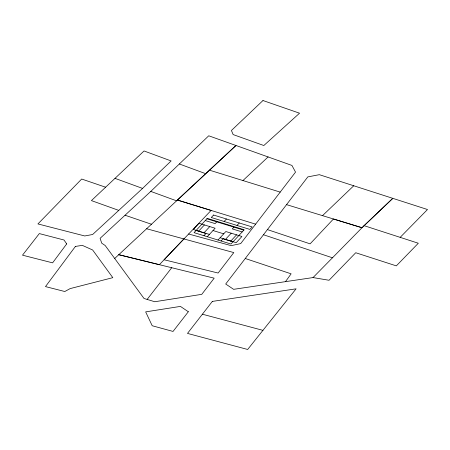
<?xml version="1.0" encoding="UTF-8"?>
<svg xmlns="http://www.w3.org/2000/svg" width="450" height="450" viewBox="0 0 450 450"><rect width="100%" height="100%" fill="white"/><g stroke="black" fill="none" stroke-linecap="round" stroke-linejoin="round"><path stroke-width="0.67" d="M285.497 281.649L291.116 273.825L245.261 258.497M400.168 237.364L427.5 209.52L319.32 174.679L307.811 176.901L225.697 284.017L233.618 289.327L313.037 277.571L329.046 280.271L355.742 252.737L396.321 265.871L418.309 243.236L364.056 225.658L313.037 277.571M188.623 234.011L231.165 245.638L240.711 243.591L295.532 172.131L291.938 165.437L208.738 135.787L150.778 191.413L100.097 238.326L101.728 243.174L105.182 245.509L144.011 298.468L147.133 299.424L171.737 267.722M198.692 231.114L204.412 224.927M204.053 232.768L209.773 226.581M203.957 235.693L205.982 233.511L196.093 230.462M216.765 221.844L215.134 223.611L205.251 220.562M207.281 236.722L215.128 228.234L199.058 223.279L193.337 229.466L209.407 234.416M224.139 221.468L226.429 218.993M217.997 240.024L225.844 231.536L241.92 236.492L236.199 242.679L220.123 237.724M221.102 240.981L223.127 238.792L233.01 241.841M233.91 227.126L232.279 228.893L242.162 231.941M236.998 225.433L239.287 222.958M225.484 239.372L231.204 233.19M230.839 241.026L236.559 234.838M183.915 238.95L164.093 259.757L218.121 273.037L233.803 252.579L146.621 228.746M105.615 187.217L81.681 179.032L37.929 223.931L84.741 235.963L92.644 234.495L142.566 188.415L171.118 160.942L144.045 150.964L91.423 200.604L118.772 210.386M322.521 215.64L353.751 185.766M267.424 229.596L310.112 243.849L333.444 218.993L362.014 227.734L392.799 198.354L364.056 225.658M242.944 180.551L268.093 156.943M114.699 258.497L235.969 145.502L176.58 200.835L150.778 191.413M202.399 314.213L262.941 330.356M147.133 299.424L154.761 301.742L201.78 294.334L214.183 278.168L118.772 254.7L159.384 264.696L211.095 210.426L177.424 200.053L255.623 224.151M286.543 204.632L362.014 227.734M206.882 218.796L243.799 230.175M213.002 230.535L223.718 233.837M209.481 170.179L280.204 192.105M263.475 234.754L332.466 257.805M125.044 215.235L151.464 224.241M115.009 178.357L142.566 188.415M179.314 163.969L205.718 173.7M66.701 243.9L52.599 262.851L22.5 255.178L39.319 233.584L64.007 240.002L66.701 243.9M75.414 246.431L45.484 286.599L64.794 291.516L70.172 288.591L112.809 277.661L92.644 249.992L82.316 245.357L75.414 246.431M188.331 311.743L173.042 331.436L152.201 325.738L145.659 311.878L180.428 306.405L188.331 311.743M212.333 301.416L187.487 333.411L247.669 349.47L296.094 288.821L212.333 301.416M207.27 218.374L194.074 232.65L230.985 244.029L244.187 229.753L207.27 218.374M213.57 215.032L211.281 217.507L249.857 229.399L252.146 226.924L213.57 215.032M262.974 100.53L231.435 130.483L233.134 134.578L263.835 145.519L299.548 113.198L262.974 100.53"/></g></svg>
